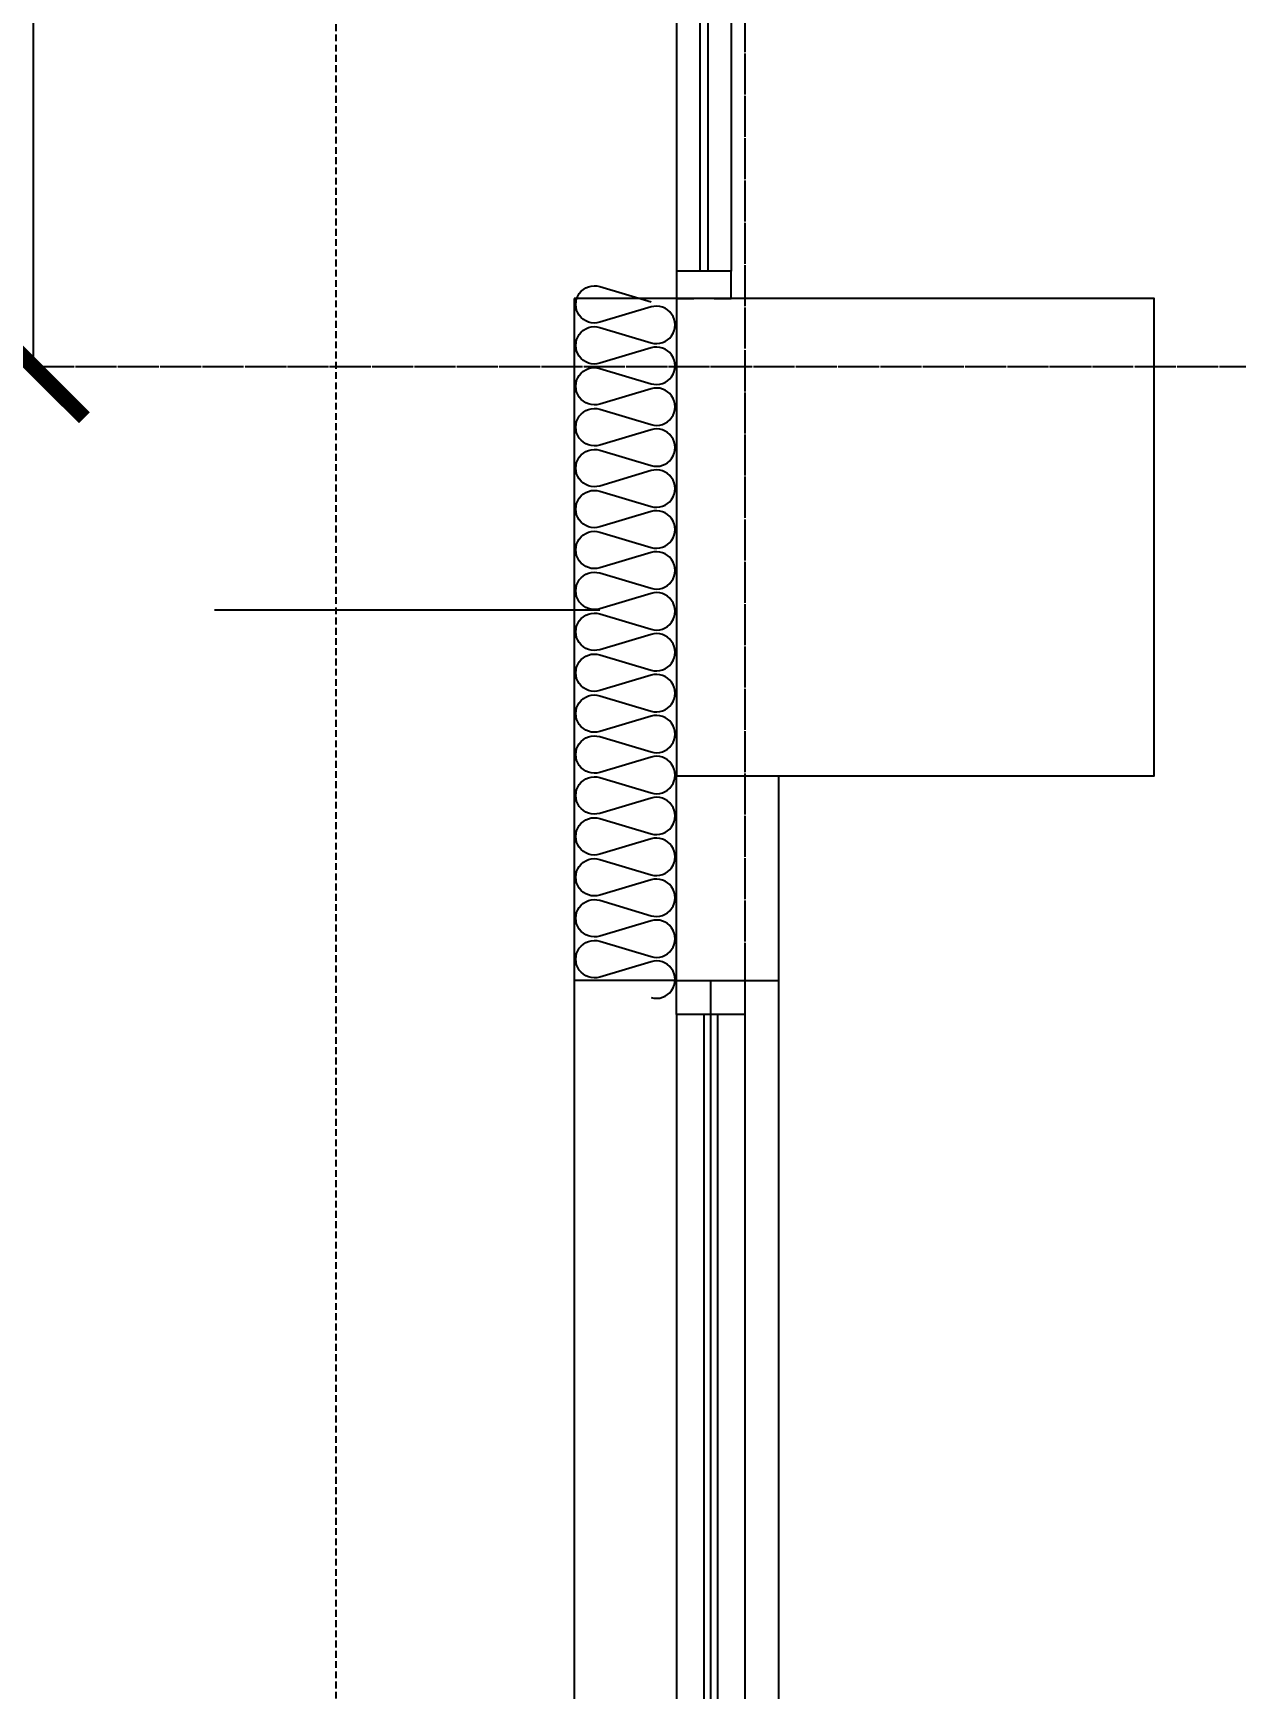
# Model space of a CAD drawing. Header units: millimetres. Extents: x 0 to 199210, y 0 to 94205.
# Drawn here: x 4710 to 6472, y 28820 to 31248 of the extents above; entities that cross this region are included whole.
import ezdxf

# ---------------------------------------------------------------- set-up
doc = ezdxf.new("R2010")
doc.units = ezdxf.units.MM
doc.linetypes.add('CEN', pattern=[62, 60, -1, 0, -1])
doc.linetypes.add('HIDDEN', pattern=[3, 2, -1])
doc.layers.get('Defpoints').update_dxf_attribs({"color": 142})
for name, color, linetype in [('4', 4, 'Continuous'), ('CEN', 1, 'CEN'), ('COL', 2, 'Continuous'), ('Hid', 7, 'HIDDEN'), ('ins', 9, 'Continuous'), ('WID', 4, 'Continuous'), ('WIN-9', 9, 'Continuous')]:
    doc.layers.add(name, color=color, linetype=linetype)
doc.styles.add('11', font='Dotum.ttf')
doc.dimstyles.new('150', dxfattribs={"dimscale": 50, "dimtxt": 6, "dimasz": 3, "dimexe": 2, "dimexo": 4.5, "dimgap": 1.5, "dimtad": 1, "dimtoh": 1, "dimdec": 0, "dimzin": 0, "dimdsep": 46, "dimtxsty": '11', "dimblk1": 'ARCHTICK', "dimblk2": 'ARCHTICK', "dimsah": 1, "dimcen": 5, "dimclrd": 143, "dimclre": 143, "dimclrt": 7, "dimadec": 0, "dimazin": 0, "dimtfac": 1, "dimtdec": 0, "dimtix": 1, "dimtmove": 2, "dimatfit": 3, "dimldrblk": 'ARCHTICK', "dimfxl": 1, "dimtolj": 1, "dimtzin": 0, "dimlwd": -1, "dimlwe": -1, "dimarcsym": 0})

# ---------------------------------------------------------------- blocks, each defined once
blk = doc.blocks.new('insul1')
blk.add_lwpolyline([(0, 0.25, 1.344031), (0.35, 0.25), (0.2, 0.75, -1.344031), (0.55, 0.75), (0.4, 0.25)], format="xyb")
blk = doc.blocks.new('_ArchTick')
at = {"color": 0, "linetype": 'ByBlock', "const_width": 0.15}
blk.add_lwpolyline([(-0.5, -0.5), (0.5, 0.5)], dxfattribs=at)
blk = doc.blocks.new('*D56')
at = {"color": 143, "transparency": 16777216}
for p, q in [((5427.7, 32758.9), (4609.6, 32758.9)), ((4709.6, 32758.9), (4709.6, 30758.9)), ((4484.6, 30758.9), (4609.6, 30758.9))]:
    blk.add_line(p, q, dxfattribs=at)
at = {"layer": 'Defpoints', "color": 0, "transparency": 16777216}
for p in [(5652.7, 32758.9), (4709.6, 30758.9), (4709.6, 30758.9)]:
    blk.add_point(p, dxfattribs=at)
at = {"color": 143, "transparency": 16777216, "xscale": 150, "yscale": 150, "zscale": 150}
for p, rotation in [((4709.6, 32758.9), 90), ((4709.6, 30758.9), 270)]:
    blk.add_blockref('_ArchTick', p, dxfattribs=dict(at, rotation=rotation))
at = {"color": 7, "transparency": 16777216, "insert": (4484.4, 31758.9), "char_height": 300, "attachment_point": 5, "rotation": 90, "style": '11'}
blk.add_mtext('\\A1;2000', dxfattribs=at)

msp = doc.modelspace()

# ---------------------------------------------------------------- linework, layer by layer
msp.add_line((4975.3, 30402.2), (5540.2, 30402.2))
at = {"layer": '4'}
for p, q in [((5502.7, 30858.9), (5502.7, 29858.9)), ((5652.7, 30858.9), (5502.7, 30858.9)), ((5652.7, 29858.9), (5502.7, 29858.9))]:
    msp.add_line(p, q, dxfattribs=at)
at = {"layer": 'CEN'}
for p, q in [((5752.7, 39166.8), (5752.7, 5395.3)), ((4709.6, 30758.9), (53578.6, 30758.9))]:
    msp.add_line(p, q, dxfattribs=at)
at = {"layer": 'COL'}
for p, q in [((5652.7, 29858.9), (5652.7, 30158.9)), ((5802.7, 29858.9), (5802.7, 30158.9)), ((5652.7, 29858.9), (5802.7, 29858.9))]:
    msp.add_line(p, q, dxfattribs=at)
msp.add_lwpolyline([(5652.7, 30858.9), (5652.7, 30158.9), (6352.7, 30158.9), (6352.7, 30858.9), (5652.7, 30858.9)], dxfattribs=at)
at = {"layer": 'Hid', "ltscale": 5}
msp.add_line((5153, 42375.9), (5153, 13083.6), dxfattribs=at)
at = {"layer": 'WID', "color": 4}
for p, q in [((5652.7, 32808.9), (5652.7, 30898.9)), ((5732.7, 32808.9), (5732.7, 30898.9)), ((5686.7, 32708.9), (5686.7, 30898.9)), ((5698.7, 32708.9), (5698.7, 30898.9))]:
    msp.add_line(p, q, dxfattribs=at)
at = {"layer": 'WID'}
for p, q in [((5652.7, 29808.9), (5652.7, 28408.9)), ((5692.7, 29808.9), (5692.7, 28408.9)), ((5712.7, 29808.9), (5712.7, 28408.9)), ((5752.7, 29808.9), (5752.7, 28408.9))]:
    msp.add_line(p, q, dxfattribs=at)
at = {"layer": 'WID', "color": 4}
msp.add_lwpolyline([(5707.7, 30858.9), (5732.7, 30858.9), (5732.7, 30898.9), (5652.7, 30898.9), (5652.7, 30858.9), (5677.7, 30858.9)], dxfattribs=at)
at = {"layer": 'WID'}
msp.add_lwpolyline([(5752.7, 29858.9), (5752.7, 29808.9), (5652.7, 29808.9), (5652.7, 29858.9)], close=True, dxfattribs=at)
at = {"layer": 'WIN-9'}
for p, q in [((5502.7, 29858.9), (5502.7, 28358.9)), ((5702.7, 28358.9), (5702.7, 29858.9)), ((5802.7, 28358.9), (5802.7, 29858.9))]:
    msp.add_line(p, q, dxfattribs=at)

# ---------------------------------------------------------------- block references
at = {"layer": 'ins', "xscale": 150, "yscale": 150, "zscale": 150, "rotation": 90, "row_count": 1, "column_count": 17, "row_spacing": 0, "column_spacing": 60}
msp.add_blockref('insul1', (5652.7, 29833.9), dxfattribs=at)

# ---------------------------------------------------------------- dimensions: what is measured, and where the dimension line sits
dim = msp.add_linear_dim(base=(4709.6, 30758.9), p1=(5652.7, 32758.9), p2=(4709.6, 30758.9), angle=90, dimstyle='150')
dim.commit()
dim.dimension.update_dxf_attribs({"geometry": '*D56', "text_midpoint": (4484.4, 31758.9)})

doc.saveas('drawing.dxf')
